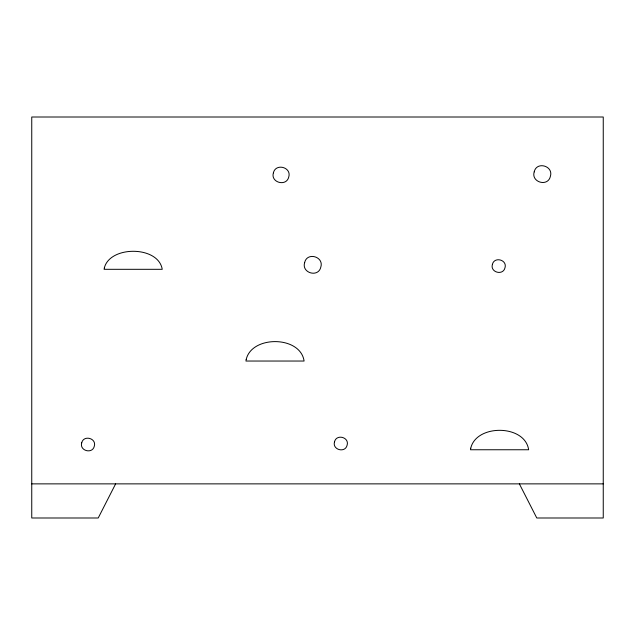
<?xml version="1.0" encoding="UTF-8"?>
<svg xmlns="http://www.w3.org/2000/svg" width="635" height="635" viewBox="0 0 635 635"><rect width="100%" height="100%" fill="white"/><g stroke="black" fill="none" stroke-linecap="round" stroke-linejoin="round"><path stroke-width="0.95" d="M115.626 483.87L98.219 517.993L31.75 517.993L31.75 117.007L603.25 117.007L603.25 517.993L536.781 517.993L519.374 483.87M31.75 483.87L603.25 483.87M304.649 262.588C301.308 273.05 318.484 277.963 320.818 267.065C324.16 256.603 306.983 251.69 304.649 262.588M534.21 171.863C530.868 182.332 548.045 187.238 550.386 176.339C553.72 165.878 536.543 160.965 534.21 171.863M81.717 442.833C79.248 450.834 92.448 454.374 94.305 446.207C96.782 438.206 83.582 434.665 81.717 442.833M273.391 172.855C270.367 182.626 286.488 186.952 288.758 176.975C291.775 167.203 275.661 162.877 273.391 172.855M334.518 441.833C332.049 449.834 345.249 453.374 347.107 445.206C349.575 437.197 336.375 433.665 334.518 441.833M492.403 264.398C489.934 272.399 503.134 275.939 504.992 267.772C507.468 259.763 494.268 256.23 492.403 264.398M246.197 359.513L245.943 361.037L304.086 361.037C300.458 335.582 251.706 335.209 246.197 359.513M470.749 448.231L470.495 449.755L528.637 449.755C525.002 424.299 476.258 423.926 470.749 448.231M104.346 267.899L104.092 269.311L162.235 269.311C158.385 245.602 109.95 245.459 104.346 267.899"/></g></svg>
